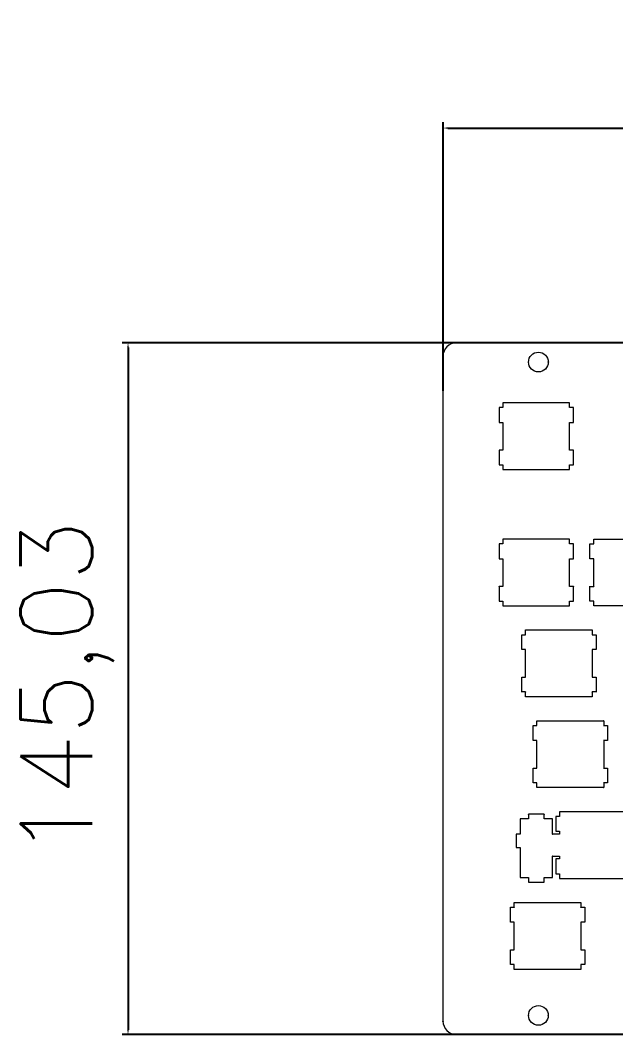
# Model space of a CAD drawing. Header units: millimetres. Extents: x 7166 to 8027, y 12622 to 12887.
# Drawn here: x 7165.7 to 7290.5, y 12674.5 to 12887.2 of the extents above; entities that cross this region are included whole.
import ezdxf

# ---------------------------------------------------------------- set-up
doc = ezdxf.new("R2010")
doc.units = ezdxf.units.MM
doc.header["$LTSCALE"] = 30
doc.styles.get("Standard").update_dxf_attribs({"font": 'txt', "bigfont": 'gbcbig.shx'})
doc.dimstyles.new('ISO-25', dxfattribs={"dimtxt": 15, "dimasz": 1, "dimexe": 1.25, "dimexo": 3, "dimgap": 4, "dimtad": 1, "dimtoh": 1, "dimtxsty": 'Standard', "dimcen": 2.5, "dimclrd": 3, "dimclre": 3, "dimclrt": 3, "dimadec": 0, "dimazin": 0, "dimtfac": 1, "dimtmove": 0, "dimatfit": 3, "dimfxl": 1, "dimarcsym": 0})

# ---------------------------------------------------------------- blocks, each defined once
blk = doc.blocks.new('*D1444')
at = {"color": 3, "lineweight": -2}
for p, q in [((7254.31, 12809.51), (7254.31, 12865.87)), ((7684.33, 12809.51), (7684.33, 12865.87)), ((7255.31, 12864.62), (7683.33, 12864.62))]:
    blk.add_line(p, q, dxfattribs=at)
at = {"color": 3}
for points in [[(7255.31, 12864.78), (7255.31, 12864.45), (7254.31, 12864.62)], [(7683.33, 12864.78), (7683.33, 12864.45), (7684.33, 12864.62)]]:
    blk.add_solid(points, dxfattribs=at)
at = {"layer": 'Defpoints', "color": 0}
for p in [(7684.33, 12864.62), (7254.31, 12806.51), (7684.33, 12806.51)]:
    blk.add_point(p, dxfattribs=at)
at = {"color": 3, "insert": (7469.32, 12877.37), "char_height": 15, "attachment_point": 5}
blk.add_mtext('430,02', dxfattribs=at)
blk = doc.blocks.new('*D1446')
at = {"color": 3, "lineweight": -2}
for p, q in [((7347.32, 12819.59), (7187.01, 12819.59)), ((7188.26, 12818.59), (7188.26, 12675.56)), ((7347.32, 12674.56), (7187.01, 12674.56))]:
    blk.add_line(p, q, dxfattribs=at)
at = {"color": 3}
for points in [[(7188.1, 12818.59), (7188.43, 12818.59), (7188.26, 12819.59)], [(7188.1, 12675.56), (7188.43, 12675.56), (7188.26, 12674.56)]]:
    blk.add_solid(points, dxfattribs=at)
at = {"layer": 'Defpoints', "color": 0}
for p in [(7350.32, 12819.59), (7188.26, 12674.56), (7350.32, 12674.56)]:
    blk.add_point(p, dxfattribs=at)
at = {"color": 3, "insert": (7175.51, 12747.07), "char_height": 15, "attachment_point": 5, "rotation": 90}
blk.add_mtext('145,03', dxfattribs=at)

msp = doc.modelspace()

# ---------------------------------------------------------------- linework, layer by layer
at = {"lineweight": 18}
for points in [[(7681.534, 12819.588), (7652.461, 12819.588), (7651.661, 12818.788), (7651.661, 12818.668), (7651.661, 12813.908), (7650.611, 12812.858), (7638.481, 12812.858), (7637.661, 12813.678), (7637.661, 12818.788), (7636.864, 12819.586), (7636.618, 12819.586), (7257.101, 12819.586, 0.4142136), (7254.307, 12816.792), (7254.307, 12677.349, 0.4142138), (7257.101, 12674.555)], [(7257.101, 12674.555), (7681.535, 12674.559, 0.4142136), (7684.329, 12677.353), (7684.329, 12679.946)]]:
    msp.add_lwpolyline(points, format="xyb", dxfattribs=at)
for points in [[(7280.857, 12807.001), (7266.856, 12807.001), (7266.856, 12806), (7266.055, 12806), (7266.055, 12802.9), (7266.856, 12802.9), (7266.856, 12797.101), (7266.055, 12797.101), (7266.055, 12794), (7266.856, 12794), (7266.856, 12793), (7280.857, 12793), (7280.857, 12794), (7281.655, 12794), (7281.655, 12797.101), (7280.857, 12797.101), (7280.857, 12802.9), (7281.655, 12802.9), (7281.655, 12806), (7280.857, 12806)], [(7280.857, 12778.426), (7266.856, 12778.426), (7266.856, 12777.425), (7266.055, 12777.425), (7266.055, 12774.325), (7266.856, 12774.325), (7266.856, 12768.526), (7266.055, 12768.526), (7266.055, 12765.425), (7266.856, 12765.425), (7266.856, 12764.424), (7280.857, 12764.424), (7280.857, 12765.425), (7281.655, 12765.425), (7281.655, 12768.526), (7280.857, 12768.526), (7280.857, 12774.325), (7281.655, 12774.325), (7281.655, 12777.425), (7280.857, 12777.425)], [(7299.907, 12778.426), (7299.907, 12777.425), (7300.706, 12777.425), (7300.706, 12774.325), (7299.907, 12774.325), (7299.907, 12768.526), (7300.706, 12768.526), (7300.706, 12765.425), (7299.907, 12765.425), (7299.907, 12764.424), (7285.906, 12764.424), (7285.906, 12765.425), (7285.107, 12765.425), (7285.107, 12768.526), (7285.906, 12768.526), (7285.906, 12774.325), (7285.107, 12774.325), (7285.107, 12777.425), (7285.906, 12777.425), (7285.906, 12778.426)], [(7285.618, 12759.375), (7285.618, 12758.375), (7286.419, 12758.375), (7286.419, 12755.274), (7285.618, 12755.274), (7285.618, 12749.475), (7286.419, 12749.475), (7286.419, 12746.375), (7285.618, 12746.375), (7285.618, 12745.374), (7271.619, 12745.374), (7271.619, 12746.375), (7270.818, 12746.375), (7270.818, 12749.475), (7271.619, 12749.475), (7271.619, 12755.274), (7270.818, 12755.274), (7270.818, 12758.375), (7271.619, 12758.375), (7271.619, 12759.375)], [(7287.999, 12740.325), (7287.999, 12739.325), (7288.8, 12739.325), (7288.8, 12736.224), (7287.999, 12736.224), (7287.999, 12730.425), (7288.8, 12730.425), (7288.8, 12727.325), (7287.999, 12727.325), (7287.999, 12726.324), (7274, 12726.324), (7274, 12727.325), (7273.199, 12727.325), (7273.199, 12730.425), (7274, 12730.425), (7274, 12736.224), (7273.199, 12736.224), (7273.199, 12739.325), (7274, 12739.325), (7274, 12740.325)], [(7283.237, 12702.225), (7283.237, 12701.225), (7284.037, 12701.225), (7284.037, 12698.124), (7283.237, 12698.124), (7283.237, 12692.325), (7284.037, 12692.325), (7284.037, 12689.225), (7283.237, 12689.225), (7283.237, 12688.224), (7269.237, 12688.224), (7269.237, 12689.225), (7268.438, 12689.225), (7268.438, 12692.325), (7269.237, 12692.325), (7269.237, 12698.124), (7268.438, 12698.124), (7268.438, 12701.225), (7269.237, 12701.225), (7269.237, 12702.225)]]:
    msp.add_lwpolyline(points, close=True, dxfattribs=at)
msp.add_lwpolyline([(7292.762, 12721.275), (7278.762, 12721.275), (7278.762, 12720.275), (7277.963, 12720.275), (7277.963, 12717.174), (7278.762, 12717.174), (7278.762, 12716.575), (7277.237, 12716.575), (7277.237, 12719.805), (7275.513, 12719.805), (7275.513, 12720.725), (7272.213, 12720.725), (7272.213, 12719.805), (7270.487, 12719.805), (7270.487, 12716.575), (7269.662, 12716.575), (7269.662, 12713.775), (7270.487, 12713.775), (7270.487, 12707.505), (7272.213, 12707.505), (7272.213, 12706.525), (7275.513, 12706.525), (7275.513, 12707.505), (7277.237, 12707.505), (7277.237, 12711.975), (7278.762, 12711.975), (7278.762, 12711.375), (7277.963, 12711.375), (7277.963, 12708.275), (7278.762, 12708.275), (7278.762, 12707.274), (7292.762, 12707.274)], dxfattribs=at)
for centre, radius in [((7257.101, 12819.586), 0.0381), ((7257.101, 12819.586), 0.0381), ((7274.307, 12815.555), 2.069), ((7254.307, 12816.792), 0.0381), ((7254.307, 12816.792), 0.0381), ((7272.237, 12815.555), 0.0318), ((7276.376, 12815.555), 0.0318), ((7266.856, 12807.001), 0.00318), ((7266.856, 12807.001), 0.00318), ((7280.857, 12807.001), 0.00318), ((7280.857, 12807.001), 0.00318), ((7266.055, 12806), 0.00318), ((7266.055, 12806), 0.00318), ((7266.856, 12806), 0.00318), ((7266.856, 12806), 0.00318), ((7280.857, 12806), 0.00318), ((7280.857, 12806), 0.00318), ((7281.655, 12806), 0.00318), ((7281.655, 12806), 0.00318), ((7266.055, 12802.9), 0.00318), ((7266.055, 12802.9), 0.00318), ((7266.856, 12802.9), 0.00318), ((7266.856, 12802.9), 0.00318), ((7280.857, 12802.9), 0.00318), ((7280.857, 12802.9), 0.00318), ((7281.655, 12802.9), 0.00318), ((7281.655, 12802.9), 0.00318), ((7266.055, 12797.101), 0.00318), ((7266.055, 12797.101), 0.00318), ((7266.856, 12797.101), 0.00318), ((7266.856, 12797.101), 0.00318), ((7280.857, 12797.101), 0.00318), ((7280.857, 12797.101), 0.00318), ((7281.655, 12797.101), 0.00318), ((7281.655, 12797.101), 0.00318), ((7266.055, 12794), 0.00318), ((7266.055, 12794), 0.00318), ((7266.856, 12794), 0.00318), ((7266.856, 12794), 0.00318), ((7280.857, 12794), 0.00318), ((7280.857, 12794), 0.00318), ((7281.655, 12794), 0.00318), ((7281.655, 12794), 0.00318), ((7266.856, 12793), 0.00318), ((7266.856, 12793), 0.00318), ((7280.857, 12793), 0.00318), ((7280.857, 12793), 0.00318), ((7266.055, 12777.425), 0.00318), ((7266.055, 12777.425), 0.00318), ((7266.856, 12778.426), 0.00318), ((7266.856, 12778.426), 0.00318), ((7266.856, 12777.425), 0.00318), ((7266.856, 12777.425), 0.00318), ((7280.857, 12778.426), 0.00318), ((7280.857, 12778.426), 0.00318), ((7280.857, 12777.425), 0.00318), ((7280.857, 12777.425), 0.00318), ((7281.655, 12777.425), 0.00318), ((7281.655, 12777.425), 0.00318), ((7285.107, 12777.425), 0.00318), ((7285.107, 12777.425), 0.00318), ((7285.906, 12778.426), 0.00318), ((7285.906, 12778.426), 0.00318), ((7285.906, 12777.425), 0.00318), ((7285.906, 12777.425), 0.00318), ((7266.055, 12774.325), 0.00318), ((7266.055, 12774.325), 0.00318), ((7266.856, 12774.325), 0.00318), ((7266.856, 12774.325), 0.00318), ((7280.857, 12774.325), 0.00318), ((7280.857, 12774.325), 0.00318), ((7281.655, 12774.325), 0.00318), ((7281.655, 12774.325), 0.00318), ((7285.107, 12774.325), 0.00318), ((7285.107, 12774.325), 0.00318), ((7285.906, 12774.325), 0.00318), ((7285.906, 12774.325), 0.00318), ((7266.055, 12768.526), 0.00318), ((7266.055, 12768.526), 0.00318), ((7266.856, 12768.526), 0.00318), ((7266.856, 12768.526), 0.00318), ((7280.857, 12768.526), 0.00318), ((7280.857, 12768.526), 0.00318), ((7281.655, 12768.526), 0.00318), ((7281.655, 12768.526), 0.00318), ((7285.107, 12768.526), 0.00318), ((7285.107, 12768.526), 0.00318), ((7285.906, 12768.526), 0.00318), ((7285.906, 12768.526), 0.00318), ((7266.055, 12765.425), 0.00318), ((7266.055, 12765.425), 0.00318), ((7266.856, 12765.425), 0.00318), ((7266.856, 12765.425), 0.00318), ((7266.856, 12764.424), 0.00318), ((7266.856, 12764.424), 0.00318), ((7280.857, 12765.425), 0.00318), ((7280.857, 12765.425), 0.00318), ((7280.857, 12764.424), 0.00318), ((7280.857, 12764.424), 0.00318), ((7281.655, 12765.425), 0.00318), ((7281.655, 12765.425), 0.00318), ((7285.107, 12765.425), 0.00318), ((7285.107, 12765.425), 0.00318), ((7285.906, 12765.425), 0.00318), ((7285.906, 12765.425), 0.00318), ((7285.906, 12764.424), 0.00318), ((7285.906, 12764.424), 0.00318), ((7270.818, 12758.375), 0.00318), ((7270.818, 12758.375), 0.00318), ((7271.619, 12759.375), 0.00318), ((7271.619, 12759.375), 0.00318), ((7271.619, 12758.375), 0.00318), ((7271.619, 12758.375), 0.00318), ((7285.618, 12759.375), 0.00318), ((7285.618, 12759.375), 0.00318), ((7285.618, 12758.375), 0.00318), ((7285.618, 12758.375), 0.00318), ((7286.419, 12758.375), 0.00318), ((7286.419, 12758.375), 0.00318), ((7270.818, 12755.274), 0.00318), ((7270.818, 12755.274), 0.00318), ((7271.619, 12755.274), 0.00318), ((7271.619, 12755.274), 0.00318), ((7285.618, 12755.274), 0.00318), ((7285.618, 12755.274), 0.00318), ((7286.419, 12755.274), 0.00318), ((7286.419, 12755.274), 0.00318), ((7270.818, 12749.475), 0.00318), ((7270.818, 12749.475), 0.00318), ((7271.619, 12749.475), 0.00318), ((7271.619, 12749.475), 0.00318), ((7285.618, 12749.475), 0.00318), ((7285.618, 12749.475), 0.00318), ((7286.419, 12749.475), 0.00318), ((7286.419, 12749.475), 0.00318), ((7270.818, 12746.375), 0.00318), ((7270.818, 12746.375), 0.00318), ((7271.619, 12746.375), 0.00318), ((7271.619, 12746.375), 0.00318), ((7271.619, 12745.374), 0.00318), ((7271.619, 12745.374), 0.00318), ((7285.618, 12746.375), 0.00318), ((7285.618, 12746.375), 0.00318), ((7285.618, 12745.374), 0.00318), ((7285.618, 12745.374), 0.00318), ((7286.419, 12746.375), 0.00318), ((7286.419, 12746.375), 0.00318), ((7274, 12740.325), 0.00318), ((7274, 12740.325), 0.00318), ((7287.999, 12740.325), 0.00318), ((7287.999, 12740.325), 0.00318), ((7273.199, 12739.325), 0.00317), ((7273.199, 12739.325), 0.00317), ((7274, 12739.325), 0.00318), ((7274, 12739.325), 0.00318), ((7287.999, 12739.325), 0.00318), ((7287.999, 12739.325), 0.00318), ((7288.8, 12739.325), 0.00318), ((7288.8, 12739.325), 0.00318), ((7273.199, 12736.224), 0.00317), ((7273.199, 12736.224), 0.00317), ((7274, 12736.224), 0.00318), ((7274, 12736.224), 0.00318), ((7287.999, 12736.224), 0.00318), ((7287.999, 12736.224), 0.00318), ((7288.8, 12736.224), 0.00318), ((7288.8, 12736.224), 0.00318), ((7273.199, 12730.425), 0.00317), ((7273.199, 12730.425), 0.00317), ((7274, 12730.425), 0.00318), ((7274, 12730.425), 0.00318), ((7287.999, 12730.425), 0.00318), ((7287.999, 12730.425), 0.00318), ((7288.8, 12730.425), 0.00318), ((7288.8, 12730.425), 0.00318), ((7273.199, 12727.325), 0.00317), ((7273.199, 12727.325), 0.00317), ((7274, 12727.325), 0.00318), ((7274, 12727.325), 0.00318), ((7274, 12726.324), 0.00318), ((7274, 12726.324), 0.00318), ((7287.999, 12727.325), 0.00318), ((7287.999, 12727.325), 0.00318), ((7287.999, 12726.324), 0.00318), ((7287.999, 12726.324), 0.00318), ((7288.8, 12727.325), 0.00318), ((7288.8, 12727.325), 0.00318), ((7278.762, 12721.275), 0.00318), ((7278.762, 12721.275), 0.00318), ((7270.487, 12719.805), 0.00317), ((7270.487, 12719.805), 0.00317), ((7272.213, 12720.725), 0.00318), ((7272.213, 12720.725), 0.00318), ((7272.213, 12719.805), 0.00318), ((7272.213, 12719.805), 0.00318), ((7275.513, 12720.725), 0.00318), ((7275.513, 12720.725), 0.00318), ((7275.513, 12719.805), 0.00318), ((7275.513, 12719.805), 0.00318), ((7277.237, 12719.805), 0.00318), ((7277.237, 12719.805), 0.00318), ((7277.963, 12720.275), 0.00318), ((7277.963, 12720.275), 0.00318), ((7278.762, 12720.275), 0.00318), ((7278.762, 12720.275), 0.00318), ((7277.963, 12717.174), 0.00318), ((7277.963, 12717.174), 0.00318), ((7278.762, 12717.174), 0.00318), ((7278.762, 12717.174), 0.00318), ((7269.662, 12716.575), 0.00318), ((7269.662, 12716.575), 0.00318), ((7270.487, 12716.575), 0.00317), ((7270.487, 12716.575), 0.00317), ((7277.237, 12716.575), 0.00318), ((7277.237, 12716.575), 0.00318), ((7278.762, 12716.575), 0.00318), ((7278.762, 12716.575), 0.00318), ((7269.662, 12713.775), 0.00318), ((7269.662, 12713.775), 0.00318), ((7270.487, 12713.775), 0.00317), ((7270.487, 12713.775), 0.00317), ((7277.237, 12711.975), 0.00318), ((7277.237, 12711.975), 0.00318), ((7277.963, 12711.375), 0.00318), ((7277.963, 12711.375), 0.00318), ((7278.762, 12711.975), 0.00318), ((7278.762, 12711.975), 0.00318), ((7278.762, 12711.375), 0.00318), ((7278.762, 12711.375), 0.00318), ((7270.487, 12707.505), 0.00317), ((7270.487, 12707.505), 0.00317), ((7272.213, 12707.505), 0.00318), ((7272.213, 12707.505), 0.00318), ((7272.213, 12706.525), 0.00318), ((7272.213, 12706.525), 0.00318), ((7275.513, 12707.505), 0.00318), ((7275.513, 12707.505), 0.00318), ((7275.513, 12706.525), 0.00318), ((7275.513, 12706.525), 0.00318), ((7277.237, 12707.505), 0.00318), ((7277.237, 12707.505), 0.00318), ((7277.963, 12708.275), 0.00318), ((7277.963, 12708.275), 0.00318), ((7278.762, 12708.275), 0.00318), ((7278.762, 12708.275), 0.00318), ((7278.762, 12707.274), 0.00318), ((7278.762, 12707.274), 0.00318), ((7269.237, 12702.225), 0.00318), ((7269.237, 12702.225), 0.00318), ((7283.237, 12702.225), 0.00318), ((7283.237, 12702.225), 0.00318), ((7268.438, 12701.225), 0.00317), ((7268.438, 12701.225), 0.00317), ((7269.237, 12701.225), 0.00318), ((7269.237, 12701.225), 0.00318), ((7283.237, 12701.225), 0.00318), ((7283.237, 12701.225), 0.00318), ((7284.037, 12701.225), 0.00318), ((7284.037, 12701.225), 0.00318), ((7268.438, 12698.124), 0.00317), ((7268.438, 12698.124), 0.00317), ((7269.237, 12698.124), 0.00318), ((7269.237, 12698.124), 0.00318), ((7283.237, 12698.124), 0.00318), ((7283.237, 12698.124), 0.00318), ((7284.037, 12698.124), 0.00318), ((7284.037, 12698.124), 0.00318), ((7268.438, 12692.325), 0.00317), ((7268.438, 12692.325), 0.00317), ((7269.237, 12692.325), 0.00318), ((7269.237, 12692.325), 0.00318), ((7283.237, 12692.325), 0.00318), ((7283.237, 12692.325), 0.00318), ((7284.037, 12692.325), 0.00318), ((7284.037, 12692.325), 0.00318), ((7268.438, 12689.225), 0.00317), ((7268.438, 12689.225), 0.00317), ((7269.237, 12689.225), 0.00318), ((7269.237, 12689.225), 0.00318), ((7269.237, 12688.224), 0.00318), ((7269.237, 12688.224), 0.00318), ((7283.237, 12689.225), 0.00318), ((7283.237, 12689.225), 0.00318), ((7283.237, 12688.224), 0.00318), ((7283.237, 12688.224), 0.00318), ((7284.037, 12689.225), 0.00318), ((7284.037, 12689.225), 0.00318), ((7274.307, 12678.555), 2.069), ((7254.307, 12677.349), 0.0381), ((7254.307, 12677.349), 0.0381), ((7272.237, 12678.555), 0.0318), ((7276.376, 12678.555), 0.0318), ((7257.101, 12674.555), 0.0381), ((7257.101, 12674.555), 0.0381)]:
    msp.add_circle(centre, radius, dxfattribs=at)

# ---------------------------------------------------------------- dimensions: what is measured, and where the dimension line sits
dim = msp.add_linear_dim(base=(7684.329, 12864.617), p1=(7254.307, 12806.507), p2=(7684.329, 12806.507), dimstyle='ISO-25')
dim.commit()
dim.dimension.update_dxf_attribs({"geometry": '*D1444', "text_midpoint": (7469.318, 12877.367)})
dim = msp.add_linear_dim(base=(7188.264, 12674.556), p1=(7350.319, 12819.586), p2=(7350.32, 12674.556), angle=90, dimstyle='ISO-25')
dim.commit()
dim.dimension.update_dxf_attribs({"geometry": '*D1446', "text_midpoint": (7175.514, 12747.071)})

doc.saveas('drawing.dxf')
